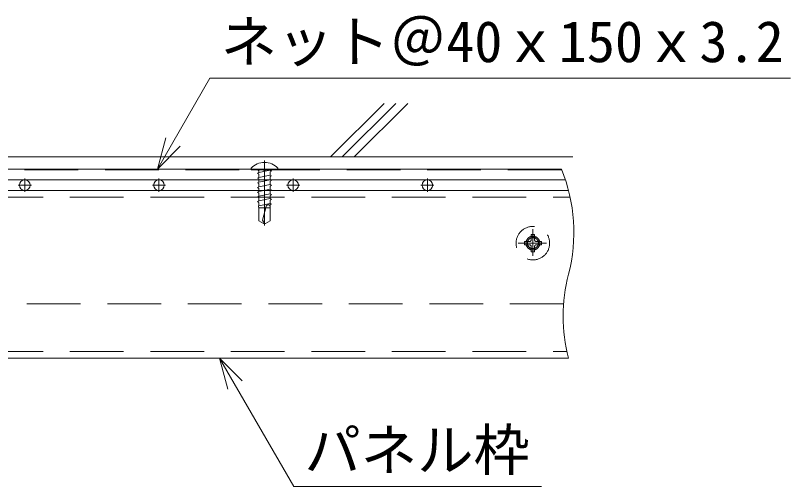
# Model space of a CAD drawing. Units: millimetres, scale not verified. Extents: x -10000 to 10000, y -6925 to 6925.
# Drawn here: x -1895 to -451, y -4298 to -3420 of the extents above; entities that cross this region are included whole.
import ezdxf
from ezdxf.enums import TextEntityAlignment as Align

# ---------------------------------------------------------------- set-up
doc = ezdxf.new("R2010")
doc.units = ezdxf.units.MM
doc.header["$LTSCALE"] = 50
for name, pattern in [('CHAIN1', [8, 5, -1, 1, -1]), ('DASHED1', [1.8, 1.2, -0.6]), ('DASHED2', [3, 2, -1])]:
    doc.linetypes.add(name, pattern=pattern)
for name, color, linetype, lineweight in [('0-9_1-8', 3, 'Continuous', 9), ('1-B_3-4', 6, 'DASHED2', 9), ('1-E_3-2', 2, 'DASHED2', 9), ('2-0_3-5', 3, 'CHAIN1', 9), ('2-2_3-0', 7, 'Continuous', 9), ('2-4_3-8', 3, 'Continuous', 9)]:
    doc.layers.add(name, color=color, linetype=linetype, lineweight=lineweight)
doc.styles.add('ＭＳ ゴシック', font='')
doc.styles.get('ＭＳ ゴシック').set_extended_font_data('MS Gothic')

msp = doc.modelspace()

# ---------------------------------------------------------------- linework, layer by layer
at = {"layer": '1-B_3-4', "color": 2}
for p, q in [((-877.84, -3707.33), (-2699.72, -3707.33)), ((-870.46, -3726.08), (-2699.72, -3726.08)), ((-2543.47, -3758.58), (-861.63, -3758.58)), ((-873.65, -3957.33), (-2699.72, -3957.33)), ((-2543.47, -4046.08), (-867.54, -4046.08))]:
    msp.add_line(p, q, dxfattribs=at)
at = {"layer": '1-B_3-4', "color": 2, "linetype": 'Continuous'}
for p, q in [((-2543.47, -3746.08), (-864.58, -3746.08)), ((-2543.47, -4058.58), (-864.58, -4058.58))]:
    msp.add_line(p, q, dxfattribs=at)
for centre, start, end in [((-1167.16, -3824.2), 345.52249, 22.20985), ((-562, -3980.45), 165.52249, 194.47751)]:
    msp.add_arc(centre, 312.5, start, end, dxfattribs=at)
at = {"layer": '1-E_3-2', "color": 3, "linetype": 'CHAIN1'}
for p, q in [((-1430.97, -3689.93), (-1430.97, -3811.18)), ((-930.97, -3818.41), (-930.97, -3867.65)), ((-958.12, -3844.2), (-905.63, -3844.2))]:
    msp.add_line(p, q, dxfattribs=at)
at = {"layer": '1-E_3-2', "linetype": 'Continuous'}
for p, q in [((-1455.97, -3704.65), (-1455.97, -3706.08)), ((-1405.97, -3704.65), (-1405.97, -3706.08))]:
    msp.add_line(p, q, dxfattribs=at)
at = {"layer": '1-E_3-2'}
for p, q in [((-1455.97, -3706.08), (-1455.97, -3707.33)), ((-1405.97, -3707.33), (-1455.97, -3707.33)), ((-1443.16, -3707.33), (-1441.28, -3709.2)), ((-1420.66, -3708.34), (-1441.28, -3712.75)), ((-1441.28, -3709.2), (-1441.28, -3712.75)), ((-1430.97, -3709.2), (-1432.84, -3707.33)), ((-1429.09, -3707.33), (-1430.97, -3709.2)), ((-1420.66, -3708.34), (-1418.16, -3709.79)), ((-1418.16, -3709.79), (-1420.66, -3711.23)), ((-1417.79, -3707.33), (-1420.1, -3708.66)), ((-1405.97, -3706.08), (-1405.97, -3707.33)), ((-1441.28, -3712.75), (-1443.78, -3714.19)), ((-1443.78, -3714.19), (-1441.28, -3715.64)), ((-1441.28, -3721.56), (-1443.78, -3723.01)), ((-1443.78, -3723.01), (-1441.28, -3724.45)), ((-1441.28, -3715.64), (-1441.28, -3721.56)), ((-1420.66, -3717.16), (-1441.28, -3721.56)), ((-1441.28, -3724.45), (-1441.28, -3730.38)), ((-1420.66, -3711.23), (-1420.66, -3717.16)), ((-1420.66, -3717.16), (-1418.16, -3718.6)), ((-1418.16, -3718.6), (-1420.66, -3720.04)), ((-1420.66, -3720.04), (-1420.66, -3725.97)), ((-1441.28, -3730.38), (-1443.78, -3731.82)), ((-1443.78, -3731.82), (-1441.28, -3733.26)), ((-1420.66, -3725.97), (-1441.28, -3730.38)), ((-1441.28, -3733.26), (-1441.28, -3739.19)), ((-1420.66, -3734.78), (-1441.28, -3739.19)), ((-1420.66, -3725.97), (-1418.16, -3727.41)), ((-1418.16, -3727.41), (-1420.66, -3728.86)), ((-1420.66, -3728.86), (-1420.66, -3734.78)), ((-1420.66, -3734.78), (-1418.16, -3736.23)), ((-1418.16, -3736.23), (-1420.66, -3737.67)), ((-1420.66, -3737.67), (-1420.66, -3743.59)), ((-1441.28, -3739.19), (-1443.78, -3740.63)), ((-1443.78, -3740.63), (-1441.28, -3742.08)), ((-1441.28, -3748), (-1443.78, -3749.44)), ((-1443.78, -3749.44), (-1441.28, -3750.89)), ((-1441.28, -3742.08), (-1441.28, -3746.08)), ((-1432.27, -3746.08), (-1441.28, -3748)), ((-1441.28, -3746.08), (-1441.28, -3748)), ((-1441.28, -3750.89), (-1441.28, -3756.81)), ((-1420.66, -3752.41), (-1441.28, -3756.81)), ((-1420.66, -3743.59), (-1432.27, -3746.08)), ((-1420.66, -3743.59), (-1418.16, -3745.04)), ((-1420.66, -3746.48), (-1419.95, -3746.08)), ((-1420.66, -3746.14), (-1420.66, -3752.41)), ((-1420.66, -3752.41), (-1418.16, -3753.85)), ((-1418.16, -3745.04), (-1419.95, -3746.08)), ((-1441.28, -3756.81), (-1443.78, -3758.26)), ((-1443.78, -3758.26), (-1441.28, -3759.7)), ((-1441.28, -3765.63), (-1443.78, -3767.07)), ((-1443.78, -3767.07), (-1441.28, -3768.51)), ((-1441.28, -3765.63), (-1441.28, -3759.7)), ((-1420.66, -3761.22), (-1441.28, -3765.63)), ((-1418.16, -3753.85), (-1420.66, -3755.29)), ((-1420.66, -3755.29), (-1420.66, -3761.22)), ((-1420.66, -3761.22), (-1418.16, -3762.66)), ((-1418.16, -3762.66), (-1420.66, -3764.11)), ((-1420.66, -3764.11), (-1420.66, -3770.03)), ((-1441.28, -3774.44), (-1441.91, -3774.8)), ((-1441.91, -3774.8), (-1441.91, -3776.96)), ((-1441.91, -3776.96), (-1441.28, -3777.33)), ((-1441.28, -3768.51), (-1441.28, -3774.44)), ((-1420.66, -3770.03), (-1441.28, -3774.44)), ((-1441.28, -3777.33), (-1441.28, -3802.45)), ((-1420.66, -3778.58), (-1441.28, -3778.58)), ((-1428.01, -3775.78), (-1434.4, -3801.37)), ((-1423.16, -3772.95), (-1424.39, -3772.95)), ((-1420.66, -3770.03), (-1418.78, -3771.11)), ((-1418.78, -3771.84), (-1420.66, -3772.92)), ((-1420.66, -3772.92), (-1420.66, -3802.45)), ((-1418.78, -3771.11), (-1418.78, -3771.84)), ((-1441.28, -3802.45), (-1432.84, -3807.33)), ((-1430.97, -3807.33), (-1434.4, -3801.37)), ((-1429.09, -3807.33), (-1432.84, -3807.33)), ((-1420.66, -3802.45), (-1429.09, -3807.33))]:
    msp.add_line(p, q, dxfattribs=at)
at = {"layer": '1-E_3-2', "linetype": 'DASHED1'}
for p, q in [((-927.84, -3828.33), (-934.09, -3828.33)), ((-934.09, -3828.33), (-934.09, -3838.02)), ((-927.84, -3828.33), (-927.84, -3838.02)), ((-946.91, -3841.14), (-946.91, -3847.39)), ((-946.91, -3841.14), (-937.22, -3841.14)), ((-946.91, -3847.39), (-937.22, -3847.39)), ((-934.09, -3860.21), (-934.09, -3850.52)), ((-927.84, -3860.21), (-927.84, -3850.52)), ((-915.03, -3841.14), (-924.72, -3841.14)), ((-915.03, -3847.39), (-924.72, -3847.39)), ((-915.03, -3847.39), (-915.03, -3841.14)), ((-934.09, -3860.21), (-927.84, -3860.21))]:
    msp.add_line(p, q, dxfattribs=at)
msp.add_circle((-930.97, -3844.27), 31.25, dxfattribs=at)
at = {"layer": '1-E_3-2'}
for radius in [12.81, 10.31]:
    msp.add_circle((-930.97, -3844.2), radius, dxfattribs=at)
at = {"layer": '1-E_3-2', "linetype": 'Continuous'}
msp.add_arc((-1430.97, -3727.33), 33.75, 42.20547, 137.79457, dxfattribs=at)
at = {"layer": '1-E_3-2'}
for centre, radius, start, end in [((-1424.39, -3776.68), 3.73, 90.00004, 165.96376), ((-1423.16, -3775.45), 2.5, 359.99998, 89.99997)]:
    msp.add_arc(centre, radius, start, end, dxfattribs=at)
at = {"layer": '1-E_3-2', "linetype": 'DASHED1'}
for centre, start, end in [((-937.22, -3838.02), 270, 0), ((-924.72, -3838.02), 180, 270), ((-937.22, -3850.52), 0, 90), ((-924.72, -3850.52), 90, 180)]:
    msp.add_arc(centre, 3.12, start, end, dxfattribs=at)
at = {"layer": '2-0_3-5', "color": 6, "linetype": 'Continuous'}
for p, q in [((-2699.72, -3706.08), (-877.84, -3706.08)), ((-870.46, -3726.08), (-2699.72, -3726.08))]:
    msp.add_line(p, q, dxfattribs=at)
at = {"layer": '2-0_3-5'}
for p, q in [((-1877.53, -3723.62), (-1877.53, -3748.49)), ((-1627.53, -3723.62), (-1627.53, -3748.49)), ((-1377.53, -3723.62), (-1377.53, -3748.49)), ((-1127.53, -3723.62), (-1127.53, -3748.49)), ((-1889.83, -3736.08), (-1865.19, -3736.08)), ((-1639.83, -3736.08), (-1615.19, -3736.08)), ((-1389.83, -3736.08), (-1365.19, -3736.08)), ((-1139.83, -3736.08), (-1115.19, -3736.08))]:
    msp.add_line(p, q, dxfattribs=at)
at = {"layer": '2-0_3-5', "color": 6, "linetype": 'Continuous'}
for centre in [(-1877.53, -3736.08), (-1627.53, -3736.08), (-1377.53, -3736.08), (-1127.53, -3736.08)]:
    msp.add_circle(centre, 10, dxfattribs=at)
at = {"layer": '2-2_3-0'}
for p, q in [((-1308.05, -3683.58), (-1208.31, -3583.83)), ((-1285.95, -3683.58), (-1186.21, -3583.83)), ((-1263.86, -3683.58), (-1164.11, -3583.83)), ((-6981.16, -3683.58), (-856.7, -3683.58))]:
    msp.add_line(p, q, dxfattribs=at)
at = {"layer": '2-4_3-8'}
for p, q in [((-1630.54, -3706.08), (-1532.54, -3536.33)), ((-1532.54, -3536.33), (-451.09, -3536.33)), ((-1630.54, -3706.08), (-1615.01, -3648.12)), ((-1630.54, -3706.08), (-1588.12, -3663.65)), ((-1514.85, -4058.58), (-1376.6, -4298.02)), ((-1514.85, -4058.58), (-1472.42, -4101)), ((-1514.85, -4058.58), (-1499.32, -4116.53)), ((-914.63, -4298.02), (-1376.6, -4298.02))]:
    msp.add_line(p, q, dxfattribs=at)

# ---------------------------------------------------------------- texts
at = {"layer": '0-9_1-8', "color": 4, "style": 'ＭＳ ゴシック'}
for s, p in [('ネット＠40ｘ150ｘ3.2', (-1512.54, -3529.85)), ('パネル枠', (-1356.6, -4291.55))]:
    msp.add_text(s, height=76.98, dxfattribs=at).set_placement(p, align=Align.BOTTOM_LEFT)

doc.saveas('drawing.dxf')
